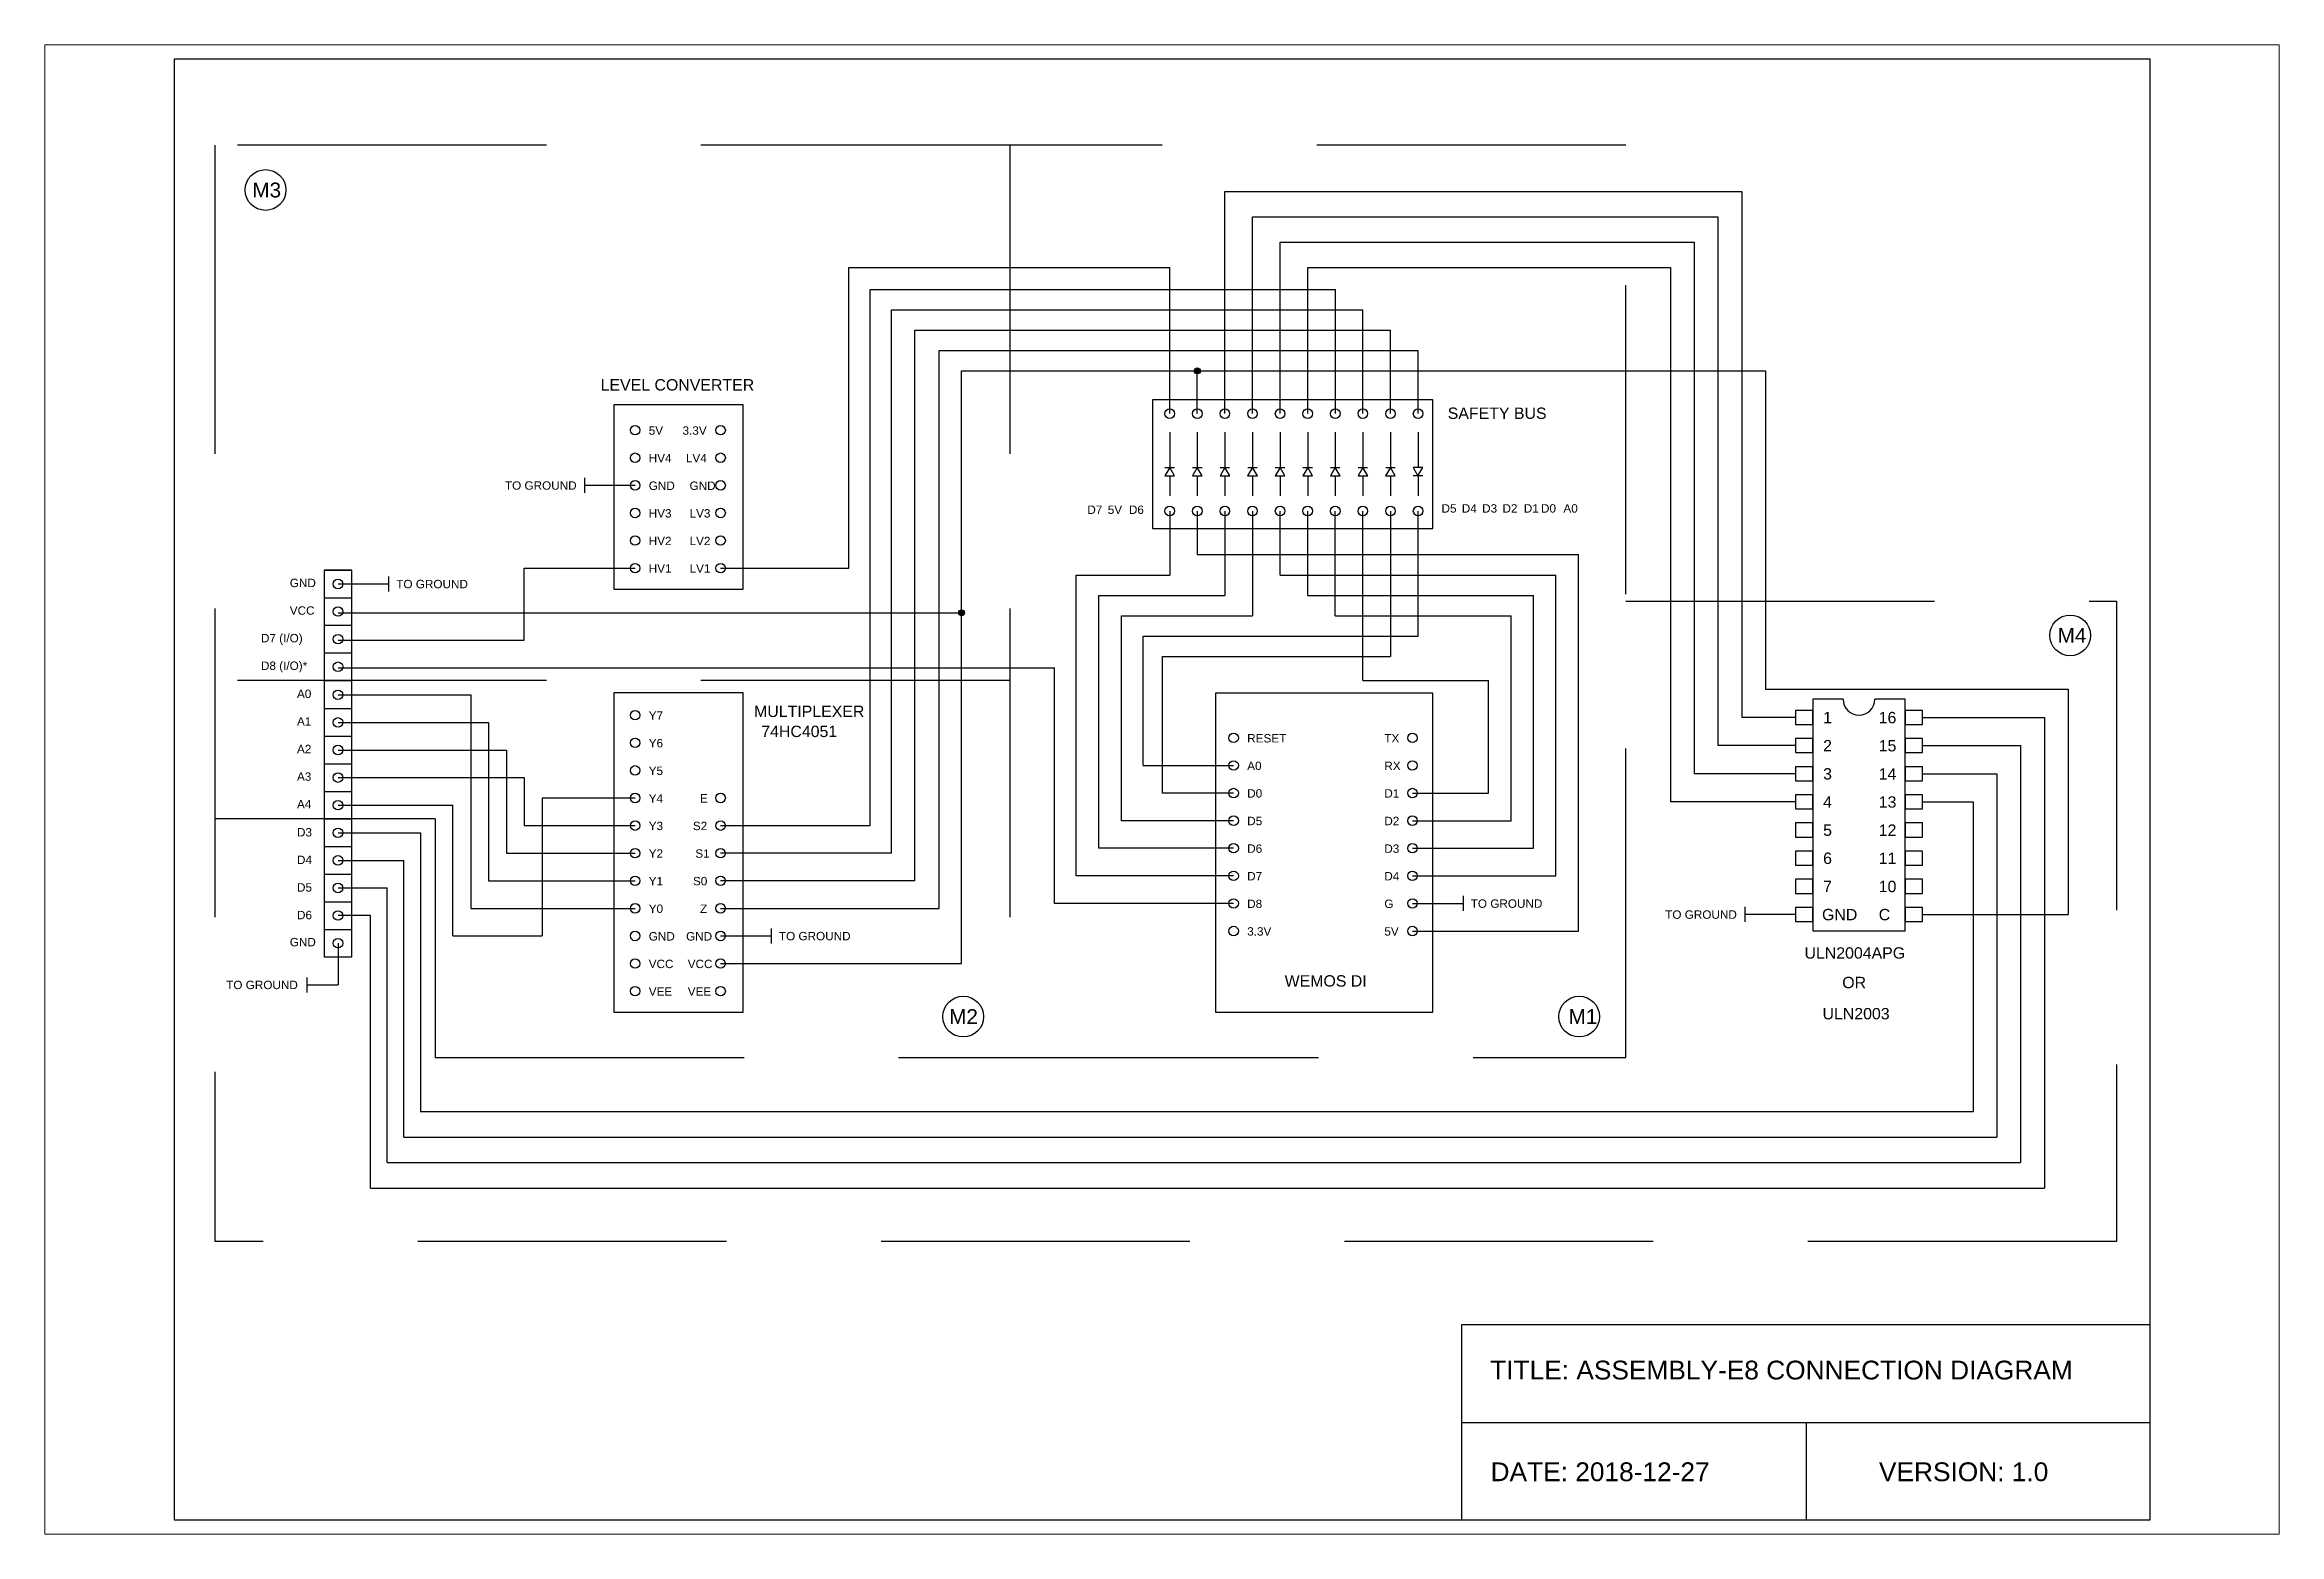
# Paper-space layout 'Sheet1' of a CAD drawing. Header units: inches. Extents: x 1.05 to 9.45, y 0.7 to 6.3.
# The model-space entities are those that its viewports show. They can reach past a viewport. Long polylines and large blocks are cut down to what shows.
import ezdxf

# ---------------------------------------------------------------- set-up
doc = ezdxf.new("R2010")
doc.units = ezdxf.units.IN
doc.header["$MEASUREMENT"] = 0
doc.linetypes.add('DASHED', pattern=[0.375, 0.25, -0.125])
for name, color, linetype in [('Connections', 253, 'Continuous'), ('Hardware', 142, 'Continuous'), ('Module Num', 52, 'Continuous'), ('Module Part', 12, 'DASHED')]:
    doc.layers.add(name, color=color, linetype=linetype)
doc.styles.get("Standard").update_dxf_attribs({"font": 'arial.ttf'})

msp = doc.modelspace()

# ---------------------------------------------------------------- hatches: boundary and pattern name
at = {"layer": 'Connections'}
h = msp.add_hatch(color=256, dxfattribs=at)
h.set_gradient(color1=(255, 255, 255), one_color=1, name='INVSPHERICAL')
edge = h.paths.add_edge_path()
edge.add_arc((25.393, 15.766), 0.0526, 0, 360)
h = msp.add_hatch(color=256, dxfattribs=at)
h.set_gradient(color1=(255, 255, 255), one_color=1, name='INVSPHERICAL')
edge = h.paths.add_edge_path()
edge.add_arc((21.276, 11.542), 0.0526, 0, 360)

# ---------------------------------------------------------------- linework, layer by layer
for p, q in [((30.014, -4.294), (30.014, -0.887)), ((30.014, -0.887), (42.027, -0.887)), ((42.027, -2.603), (30.015, -2.603)), ((36.021, -2.603), (36.021, -4.294))]:
    msp.add_line(p, q)
msp.add_lwpolyline([(42.027, 21.206), (7.527, 21.206), (7.527, -4.294), (42.027, -4.294)], close=True)
for p, q in [((25.874, 15.019), (25.874, 18.896)), ((25.874, 18.896), (34.898, 18.896)), ((34.898, 18.896), (34.898, 9.715)), ((26.356, 15.019), (26.356, 18.455)), ((26.356, 18.455), (34.483, 18.455)), ((34.483, 18.455), (34.483, 9.224)), ((26.838, 15.019), (26.838, 18.014)), ((26.838, 18.014), (34.069, 18.014)), ((34.069, 18.014), (34.069, 8.732)), ((19.306, 12.321), (19.306, 17.573)), ((19.306, 17.573), (24.911, 17.573)), ((24.911, 15.019), (24.911, 17.573)), ((27.32, 15.019), (27.32, 17.573)), ((27.32, 17.573), (33.655, 17.573)), ((33.655, 17.573), (33.655, 8.24)), ((19.681, 7.826), (19.681, 17.185)), ((19.681, 17.185), (27.807, 17.185)), ((27.807, 15.019), (27.807, 17.185)), ((20.055, 7.344), (20.055, 16.83)), ((20.055, 16.83), (28.283, 16.83)), ((28.283, 15.019), (28.283, 16.83)), ((20.461, 6.863), (20.461, 16.475)), ((20.461, 16.475), (28.765, 16.475)), ((28.765, 15.019), (28.765, 16.475)), ((20.884, 6.381), (20.884, 16.12)), ((20.884, 16.12), (29.247, 16.12)), ((29.247, 15.019), (29.247, 16.12)), ((21.276, 5.417), (21.276, 15.766)), ((21.276, 15.766), (25.393, 15.766)), ((25.393, 15.019), (25.393, 15.766)), ((25.393, 15.766), (35.312, 15.766)), ((35.312, 15.766), (35.312, 10.207)), ((14.695, 13.898), (14.695, 13.636)), ((15.577, 13.767), (14.695, 13.767)), ((24.911, 13.319), (24.911, 12.201)), ((25.393, 13.319), (25.393, 12.558)), ((25.874, 13.319), (25.874, 11.845)), ((26.356, 13.319), (26.356, 11.489)), ((26.838, 12.201), (26.838, 13.319)), ((27.32, 11.845), (27.32, 13.319)), ((27.802, 11.489), (27.802, 13.319)), ((28.283, 10.36), (28.283, 13.319)), ((28.765, 13.319), (28.765, 10.776)), ((29.247, 11.132), (29.247, 13.319)), ((25.393, 12.558), (32.048, 12.558)), ((32.048, 5.985), (32.048, 12.558)), ((11.272, 12.177), (11.272, 11.914)), ((13.639, 11.061), (13.639, 12.321)), ((13.639, 12.321), (15.577, 12.321)), ((17.07, 12.321), (19.306, 12.321)), ((23.275, 6.949), (23.275, 12.201)), ((23.275, 12.201), (24.911, 12.201)), ((26.838, 12.201), (31.655, 12.201)), ((31.655, 6.949), (31.655, 12.201)), ((10.39, 12.045), (11.272, 12.045)), ((23.672, 7.431), (23.672, 11.845)), ((23.672, 11.845), (25.874, 11.845)), ((27.32, 11.845), (31.263, 11.845)), ((31.263, 7.431), (31.263, 11.845)), ((10.39, 11.542), (21.276, 11.542)), ((24.069, 7.912), (24.069, 11.489)), ((24.069, 11.489), (26.356, 11.489)), ((27.802, 11.489), (30.871, 11.489)), ((30.871, 7.912), (30.871, 11.489)), ((10.39, 11.061), (13.639, 11.061)), ((24.446, 11.132), (29.247, 11.132)), ((24.446, 8.876), (24.446, 11.132)), ((10.39, 10.579), (22.898, 10.579)), ((22.898, 6.467), (22.898, 10.579)), ((24.785, 8.394), (24.785, 10.776)), ((24.785, 10.776), (28.765, 10.776)), ((28.283, 10.36), (30.479, 10.36)), ((30.479, 8.394), (30.479, 10.36)), ((35.312, 10.207), (40.597, 10.207)), ((40.597, 10.207), (40.597, 6.274)), ((40.597, 10.207), (40.597, 6.274)), ((10.39, 10.11), (12.71, 10.11)), ((12.71, 10.11), (12.71, 6.381)), ((10.39, 9.628), (13.02, 9.628)), ((13.02, 9.628), (13.02, 6.863)), ((35.835, 9.715), (34.898, 9.715)), ((38.056, 9.715), (40.182, 9.715)), ((40.182, 9.715), (40.182, 1.498)), ((10.39, 9.146), (13.329, 9.146)), ((13.329, 9.146), (13.329, 7.344)), ((35.835, 9.224), (34.483, 9.224)), ((38.056, 9.224), (39.768, 9.224)), ((39.768, 9.224), (39.768, 1.943)), ((10.39, 8.664), (13.639, 8.664)), ((13.639, 8.664), (13.639, 7.826)), ((24.446, 8.876), (26.027, 8.876)), ((35.835, 8.732), (34.069, 8.732)), ((38.056, 8.732), (39.353, 8.732)), ((39.353, 8.732), (39.353, 2.388)), ((13.952, 8.308), (15.577, 8.308)), ((13.952, 8.308), (13.952, 5.899)), ((26.027, 8.394), (24.785, 8.394)), ((29.149, 8.394), (30.479, 8.394)), ((35.835, 8.24), (33.655, 8.24)), ((38.056, 8.24), (38.939, 8.24)), ((38.939, 8.24), (38.939, 2.833)), ((10.39, 8.182), (12.392, 8.182)), ((12.392, 5.899), (12.392, 8.182)), ((13.639, 7.826), (15.577, 7.826)), ((17.07, 7.826), (19.681, 7.826)), ((26.027, 7.912), (24.069, 7.912)), ((29.149, 7.912), (30.871, 7.912)), ((10.39, 7.701), (11.832, 7.701)), ((11.832, 7.701), (11.832, 2.833)), ((26.027, 7.431), (23.672, 7.431)), ((29.149, 7.431), (31.263, 7.431)), ((10.39, 7.219), (11.54, 7.219)), ((11.54, 2.388), (11.54, 7.219)), ((13.329, 7.344), (15.577, 7.344)), ((20.055, 7.344), (17.07, 7.344)), ((10.39, 6.737), (11.247, 6.737)), ((11.247, 1.943), (11.247, 6.737)), ((13.02, 6.863), (15.577, 6.863)), ((20.461, 6.863), (17.07, 6.863)), ((26.027, 6.949), (23.275, 6.949)), ((29.149, 6.949), (31.655, 6.949)), ((10.955, 1.498), (10.955, 6.255)), ((12.71, 6.381), (15.577, 6.381)), ((17.07, 6.381), (20.884, 6.381)), ((26.027, 6.467), (22.898, 6.467)), ((29.149, 6.467), (30.032, 6.467)), ((30.032, 6.598), (30.032, 6.336)), ((34.952, 6.406), (34.952, 6.143)), ((35.835, 6.274), (34.952, 6.274)), ((38.056, 6.274), (40.597, 6.274)), ((12.392, 5.899), (13.952, 5.899)), ((17.07, 5.899), (17.953, 5.899)), ((17.953, 6.03), (17.953, 5.768)), ((29.149, 5.985), (32.048, 5.985)), ((10.39, 5.773), (10.39, 5.043)), ((9.847, 5.174), (9.847, 4.912)), ((17.07, 5.417), (21.276, 5.417)), ((9.847, 5.043), (10.39, 5.043)), ((11.832, 2.833), (38.939, 2.833)), ((11.54, 2.388), (39.353, 2.388)), ((11.247, 1.943), (39.768, 1.943)), ((10.955, 1.498), (40.182, 1.498))]:
    msp.add_line(p, q, dxfattribs=at)
for centre in [(25.393, 15.766), (21.276, 11.542)]:
    msp.add_circle(centre, 0.0526, dxfattribs=at)
at = {"layer": 'Hardware'}
for p, q in [((24.911, 14.695), (24.911, 14.08)), ((25.393, 14.695), (25.393, 14.08)), ((25.874, 14.695), (25.874, 14.08)), ((26.356, 14.695), (26.356, 14.08)), ((26.838, 14.695), (26.838, 14.08)), ((27.32, 14.695), (27.32, 14.08)), ((27.802, 14.695), (27.802, 14.08)), ((28.283, 14.695), (28.283, 14.08)), ((28.765, 14.695), (28.765, 14.08)), ((29.247, 14.695), (29.247, 14.08)), ((24.828, 14.08), (24.994, 14.08)), ((25.31, 14.08), (25.475, 14.08)), ((25.792, 14.08), (25.957, 14.08)), ((26.273, 14.08), (26.439, 14.08)), ((26.755, 14.08), (26.921, 14.08)), ((27.237, 14.08), (27.403, 14.08)), ((27.719, 14.08), (27.884, 14.08)), ((28.201, 14.08), (28.366, 14.08)), ((28.682, 14.08), (28.848, 14.08)), ((24.911, 13.933), (24.911, 13.583)), ((25.393, 13.933), (25.393, 13.583)), ((25.874, 13.933), (25.874, 13.583)), ((26.356, 13.933), (26.356, 13.583)), ((26.838, 13.933), (26.838, 13.583)), ((27.32, 13.933), (27.32, 13.583)), ((27.802, 13.933), (27.802, 13.583)), ((28.283, 13.933), (28.283, 13.583)), ((28.765, 13.933), (28.765, 13.583)), ((29.328, 13.933), (29.163, 13.933)), ((29.247, 13.933), (29.247, 13.583)), ((10.149, 12.286), (10.631, 12.286)), ((10.149, 11.805), (10.631, 11.805)), ((10.149, 11.323), (10.631, 11.323)), ((10.149, 10.841), (10.631, 10.841)), ((10.149, 10.359), (10.631, 10.359)), ((10.149, 9.869), (10.631, 9.869)), ((10.149, 9.387), (10.631, 9.387)), ((10.149, 8.905), (10.631, 8.905)), ((10.149, 8.423), (10.631, 8.423)), ((10.149, 7.942), (10.631, 7.942)), ((10.149, 7.46), (10.631, 7.46)), ((10.149, 6.978), (10.631, 6.978)), ((10.149, 6.496), (10.631, 6.496)), ((10.149, 6.496), (10.631, 6.496)), ((10.955, 6.255), (10.39, 6.255)), ((10.149, 6.014), (10.631, 6.014)), ((10.149, 6.014), (10.631, 6.014)), ((10.149, 6.014), (10.631, 6.014)), ((10.149, 5.533), (10.631, 5.533))]:
    msp.add_line(p, q, dxfattribs=at)
for points in [[(24.611, 15.258), (24.611, 13.011), (29.506, 13.011), (29.506, 15.258)], [(15.205, 15.175), (15.205, 11.955), (17.465, 11.955), (17.465, 15.175)], [(24.826, 13.933), (24.995, 13.933), (24.911, 14.08)], [(25.308, 13.933), (25.477, 13.933), (25.393, 14.08)], [(25.79, 13.933), (25.959, 13.933), (25.874, 14.08)], [(26.272, 13.933), (26.441, 13.933), (26.356, 14.08)], [(26.754, 13.933), (26.922, 13.933), (26.838, 14.08)], [(27.235, 13.933), (27.404, 13.933), (27.32, 14.08)], [(27.717, 13.933), (27.886, 13.933), (27.802, 14.08)], [(28.199, 13.933), (28.368, 13.933), (28.283, 14.08)], [(28.681, 13.933), (28.85, 13.933), (28.765, 14.08)], [(29.33, 14.08), (29.161, 14.08), (29.245, 13.933)], [(10.149, 12.286), (10.149, 10.359), (10.631, 10.359), (10.631, 12.286)], [(10.149, 10.359), (10.149, 5.533), (10.631, 5.533), (10.631, 10.359)], [(15.205, 10.142), (15.205, 4.569), (17.465, 4.569), (17.465, 10.142)], [(25.713, 10.139), (25.713, 4.569), (29.506, 4.569), (29.506, 10.139)], [(35.835, 9.838), (35.835, 9.592), (36.14, 9.592), (36.14, 9.838)], [(37.751, 9.838), (37.751, 9.592), (38.056, 9.592), (38.056, 9.838)], [(35.835, 9.346), (35.835, 9.101), (36.14, 9.101), (36.14, 9.346)], [(37.751, 9.346), (37.751, 9.101), (38.056, 9.101), (38.056, 9.346)], [(35.835, 8.855), (35.835, 8.609), (36.14, 8.609), (36.14, 8.855)], [(37.751, 8.855), (37.751, 8.609), (38.056, 8.609), (38.056, 8.855)], [(35.835, 8.363), (35.835, 8.118), (36.14, 8.118), (36.14, 8.363)], [(37.751, 8.363), (37.751, 8.118), (38.056, 8.118), (38.056, 8.363)], [(35.835, 7.872), (35.835, 7.626), (36.14, 7.626), (36.14, 7.872)], [(37.751, 7.872), (37.751, 7.626), (38.056, 7.626), (38.056, 7.872)], [(35.835, 7.38), (35.835, 7.135), (36.14, 7.135), (36.14, 7.38)], [(37.751, 7.38), (37.751, 7.135), (38.056, 7.135), (38.056, 7.38)], [(35.835, 6.889), (35.835, 6.643), (36.14, 6.643), (36.14, 6.889)], [(37.751, 6.889), (37.751, 6.643), (38.056, 6.643), (38.056, 6.889)], [(35.835, 6.397), (35.835, 6.152), (36.14, 6.152), (36.14, 6.397)], [(37.751, 6.397), (37.751, 6.152), (38.056, 6.152), (38.056, 6.397)]]:
    msp.add_lwpolyline(points, close=True, dxfattribs=at)
msp.add_lwpolyline([(36.667, 10.032), (36.14, 10.032), (36.14, 5.989), (37.751, 5.989), (37.751, 10.032), (37.224, 10.032)], dxfattribs=at)
for centre in [(24.911, 15.019), (25.393, 15.019), (25.874, 15.019), (26.356, 15.019), (26.838, 15.019), (27.32, 15.019), (27.802, 15.019), (28.283, 15.019), (28.765, 15.019), (29.247, 15.019), (15.577, 14.73), (17.07, 14.73), (15.577, 14.249), (17.07, 14.249), (15.577, 13.767), (17.07, 13.767), (15.577, 13.285), (17.07, 13.285), (24.911, 13.319), (25.393, 13.319), (25.874, 13.319), (26.356, 13.319), (26.838, 13.319), (27.32, 13.319), (27.802, 13.319), (28.283, 13.319), (28.765, 13.319), (29.247, 13.319), (15.577, 12.803), (17.07, 12.803), (10.39, 12.045), (15.577, 12.321), (17.07, 12.321), (10.39, 11.564), (10.39, 11.082), (10.39, 10.6), (10.39, 10.11), (15.577, 9.753), (10.39, 9.628), (26.027, 9.358), (29.149, 9.358), (10.39, 9.146), (15.577, 9.272), (10.39, 8.664), (15.577, 8.79), (26.027, 8.876), (29.149, 8.876), (29.149, 8.876), (10.39, 8.182), (15.577, 8.308), (17.07, 8.308), (26.027, 8.394), (29.149, 8.394), (15.577, 7.826), (17.07, 7.826), (26.027, 7.912), (29.149, 7.912), (10.39, 7.701), (15.577, 7.344), (17.07, 7.344), (26.027, 7.431), (29.149, 7.431), (10.39, 7.219), (26.027, 6.949), (29.149, 6.949), (10.39, 6.737), (15.577, 6.863), (17.07, 6.863), (10.39, 6.255), (15.577, 6.381), (17.07, 6.381), (26.027, 6.467), (29.149, 6.467), (10.39, 5.773), (15.577, 5.899), (17.07, 5.899), (26.027, 5.985), (29.149, 5.985), (15.577, 5.417), (17.07, 5.417), (15.577, 4.935), (17.07, 4.935)]:
    msp.add_circle(centre, 0.083, dxfattribs=at)
msp.add_arc((36.945, 10.032), 0.278, 180, 0, dxfattribs=at)
at = {"layer": 'Module Num'}
for centre in [(9.125, 18.924), (40.633, 11.147), (21.306, 4.491), (32.06, 4.491)]:
    msp.add_circle(centre, 0.356, dxfattribs=at)
at = {"layer": 'Module Part'}
for p, q in [((22.118, 19.708), (8.241, 19.708)), ((8.241, 19.708), (8.241, 0.564)), ((32.872, 11.743), (41.444, 11.743)), ((41.444, 11.743), (41.444, 0.564)), ((22.118, 10.359), (8.241, 10.359)), ((12.088, 7.942), (8.241, 7.942)), ((12.088, 7.942), (12.088, 3.778)), ((12.088, 3.778), (22.118, 3.778)), ((41.444, 0.564), (8.241, 0.564))]:
    msp.add_line(p, q, dxfattribs=at)
msp.add_lwpolyline([(22.118, 19.708), (22.118, 3.778), (32.872, 3.778), (32.872, 19.708)], close=True, dxfattribs=at)

# ---------------------------------------------------------------- texts
for s, p in [('TITLE: ASSEMBLY-E8 CONNECTION DIAGRAM', (30.507, -1.845)), ('DATE: 2018-12-27', (30.513, -3.621)), ('VERSION: 1.0', (37.294, -3.621))]:
    msp.add_text(s, height=0.32843).set_placement(p)
at = {"layer": 'Connections'}
for p in [(13.305, 13.691), (11.407, 11.97), (30.167, 6.391), (33.562, 6.199), (18.088, 5.823), (8.438, 4.971)]:
    msp.add_text('TO GROUND', height=0.1466, dxfattribs=at).set_placement(p)
at = {"layer": 'Hardware'}
for s, height, p in [('LEVEL CONVERTER', 0.19854, (14.975, 15.423)), ('SAFETY BUS', 0.1985, (29.765, 14.927)), ('5V', 0.1466, (15.815, 14.651)), ('3.3V', 0.1466, (16.405, 14.651)), ('HV4', 0.1466, (15.815, 14.169)), ('LV4', 0.1466, (16.464, 14.169)), ('GND', 0.1466, (15.815, 13.687)), ('GND', 0.1466, (16.528, 13.687)), ('HV3', 0.1466, (15.815, 13.205)), ('LV3', 0.1466, (16.528, 13.205)), ('D7', 0.1466, (23.473, 13.268)), ('5V', 0.1466, (23.829, 13.268)), ('D6', 0.1466, (24.199, 13.268)), ('D5', 0.1466, (29.657, 13.291)), ('D4', 0.1466, (30.011, 13.291)), ('D3', 0.1466, (30.366, 13.291)), ('D2', 0.1466, (30.721, 13.291)), ('D1', 0.1466, (31.093, 13.291)), ('D0', 0.1466, (31.394, 13.291)), ('A0', 0.1466, (31.785, 13.291)), ('HV2', 0.1466, (15.815, 12.723)), ('LV2', 0.1466, (16.528, 12.723)), ('GND', 0.1466, (9.548, 11.99)), ('HV1', 0.1466, (15.815, 12.242)), ('LV1', 0.1466, (16.528, 12.242)), ('VCC', 0.1466, (9.548, 11.508)), ('D7 (I/O)', 0.1466, (9.045, 11.026)), ('D8 (I/O)*', 0.1466, (9.045, 10.544)), ('A0', 0.1466, (9.674, 10.054)), ('A0', 0.1466, (9.674, 10.054)), ('Y7', 0.1466, (15.815, 9.674)), ('MULTIPLEXER', 0.19854, (17.654, 9.722)), ('1', 0.199, (36.319, 9.613)), ('16', 0.1985, (37.29, 9.613)), ('A1', 0.1466, (9.674, 9.572)), ('74HC4051', 0.1985, (17.78, 9.372)), ('RESET', 0.1466, (26.264, 9.278)), ('TX', 0.1466, (28.658, 9.278)), ('A2', 0.1466, (9.674, 9.09)), ('Y6', 0.1466, (15.815, 9.192)), ('2', 0.199, (36.319, 9.122)), ('15', 0.1985, (37.29, 9.122)), ('A3', 0.1466, (9.674, 8.609)), ('Y5', 0.1466, (15.815, 8.71)), ('A0', 0.1466, (26.264, 8.796)), ('RX', 0.1466, (28.658, 8.796)), ('3', 0.199, (36.319, 8.63)), ('14', 0.1985, (37.29, 8.63)), ('A4', 0.1466, (9.674, 8.127)), ('Y4', 0.1466, (15.815, 8.228)), ('E', 0.147, (16.71, 8.228)), ('D0', 0.1466, (26.264, 8.315)), ('D1', 0.1466, (28.658, 8.315)), ('4', 0.199, (36.319, 8.139)), ('13', 0.1985, (37.29, 8.139)), ('Y3', 0.1466, (15.815, 7.747)), ('S2', 0.1466, (16.586, 7.747)), ('D5', 0.1466, (26.264, 7.833)), ('D2', 0.1466, (28.658, 7.833)), ('5', 0.199, (36.319, 7.647)), ('12', 0.1985, (37.29, 7.647)), ('D3', 0.1466, (9.674, 7.636)), ('Y2', 0.1466, (15.815, 7.265)), ('S1', 0.1466, (16.629, 7.265)), ('D6', 0.1466, (26.264, 7.351)), ('D3', 0.1466, (28.658, 7.351)), ('D4', 0.1466, (9.674, 7.155)), ('6', 0.199, (36.319, 7.156)), ('11', 0.1985, (37.29, 7.156)), ('D5', 0.1466, (9.674, 6.673)), ('Y1', 0.1466, (15.815, 6.783)), ('S0', 0.1466, (16.588, 6.783)), ('D7', 0.1466, (26.264, 6.869)), ('D4', 0.1466, (28.658, 6.869)), ('7', 0.199, (36.319, 6.664)), ('10', 0.1985, (37.29, 6.664)), ('D6', 0.1466, (9.674, 6.191)), ('Y0', 0.1466, (15.815, 6.301)), ('Z', 0.147, (16.71, 6.301)), ('D8', 0.1466, (26.264, 6.387)), ('G', 0.147, (28.658, 6.387)), ('GND', 0.1985, (36.3, 6.173)), ('C', 0.199, (37.29, 6.173)), ('GND', 0.1466, (9.548, 5.718)), ('GND', 0.1466, (15.815, 5.819)), ('GND', 0.1466, (16.467, 5.819)), ('3.3V', 0.1466, (26.264, 5.905)), ('5V', 0.1466, (28.658, 5.905)), ('VCC', 0.1466, (15.815, 5.338)), ('VCC', 0.1466, (16.496, 5.338)), ('ULN2004APG', 0.1985, (35.994, 5.503)), ('WEMOS DI', 0.1985, (26.918, 5.015)), ('OR', 0.1985, (36.653, 4.987)), ('VEE', 0.1466, (15.815, 4.856)), ('VEE', 0.1466, (16.496, 4.856)), ('ULN2003', 0.1985, (36.309, 4.443))]:
    msp.add_text(s, height=height, dxfattribs=at).set_placement(p)
at = {"layer": 'Module Num'}
for s, p in [('M3', (8.894, 18.795)), ('M4', (40.414, 11.018)), ('M2', (21.06, 4.362)), ('M1', (31.875, 4.362))]:
    msp.add_text(s, height=0.259, dxfattribs=at).set_placement(p)

psp = doc.layouts.new('Sheet1')

# ---------------------------------------------------------------- viewports
at = {"layer": '0'}
psp.add_viewport(center=(5.25, 3.5), size=(8.4, 5.6), view_center_point=(24.7765, 8.4564), view_height=26.01, dxfattribs=at)

doc.saveas('drawing.dxf')
